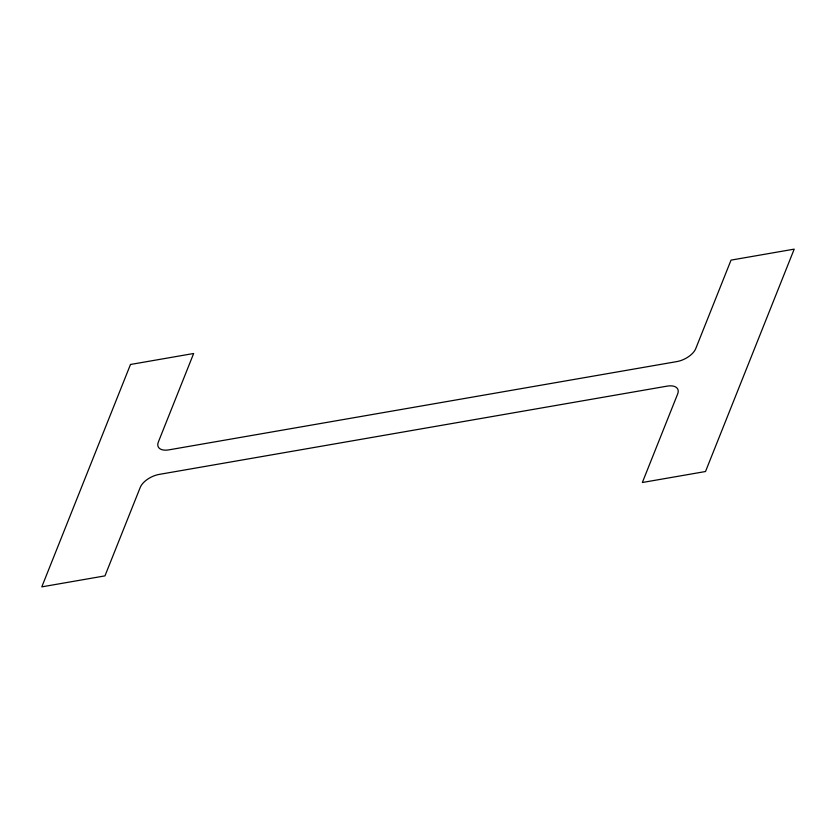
<?xml version="1.0" encoding="UTF-8"?>
<svg xmlns="http://www.w3.org/2000/svg" width="836" height="836" viewBox="0 0 836 836"><rect width="100%" height="100%" fill="white"/><g stroke="black" fill="none" stroke-linecap="round" stroke-linejoin="round"><path stroke-width="1.25" d="M130.489 364.475L41.8 586.862L104.96 575.879L140.26 487.367A16.595 8.59 -26.7 0 1 159.154 474.409L667.055 386.148A16.595 8.59 -26.7 0 1 677.651 393.975L642.351 482.497L705.511 471.525L794.2 249.138L731.04 260.121L695.74 348.633A16.595 8.59 -26.7 0 1 676.846 361.591L168.945 449.852A16.595 8.59 -26.7 0 1 158.349 442.025L193.649 353.503L130.489 364.475"/></g></svg>
